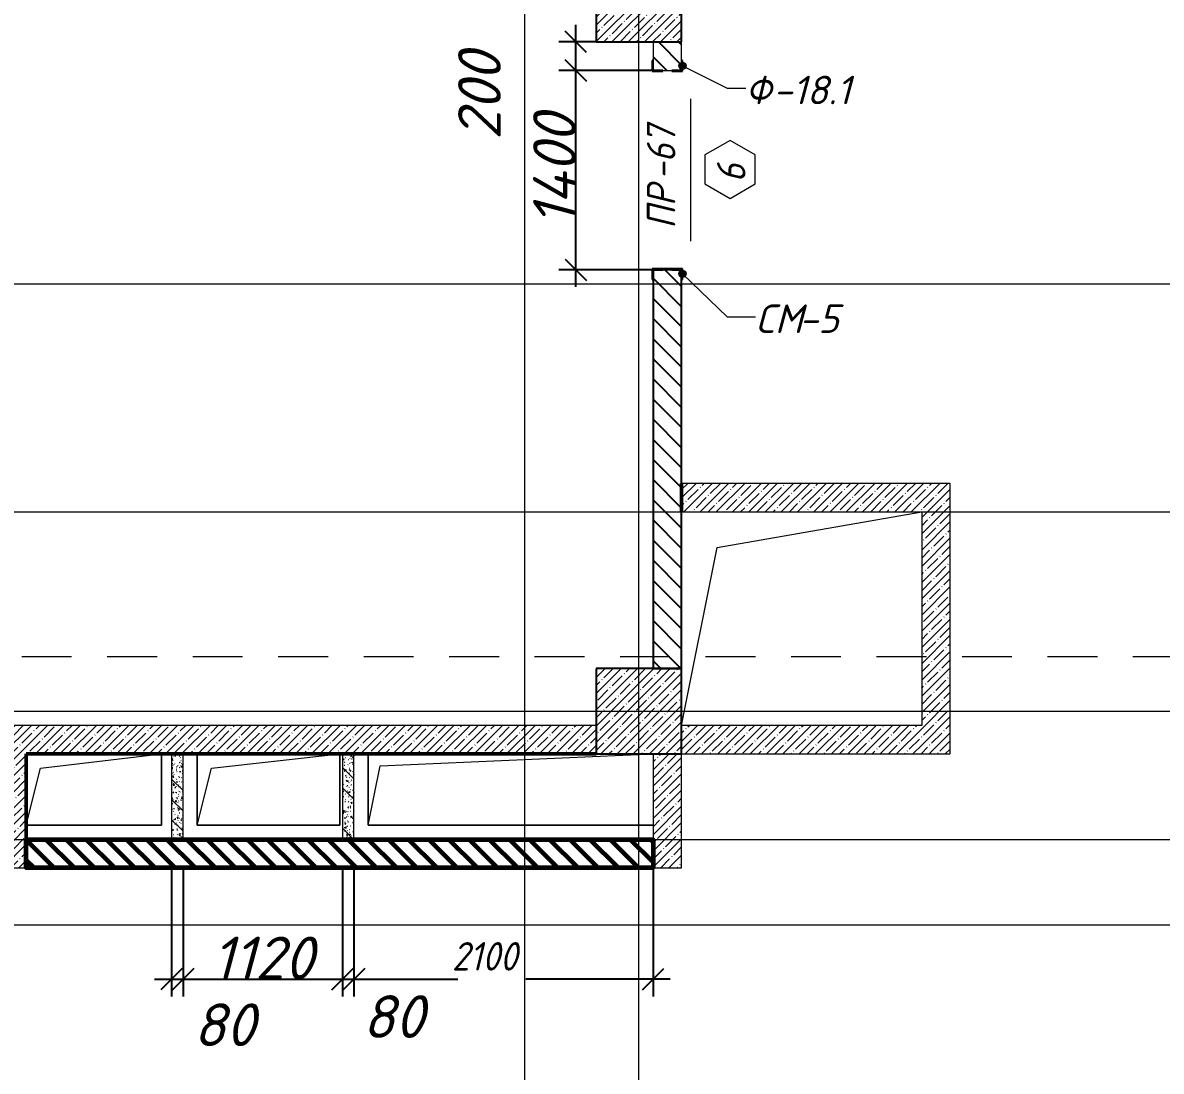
# Model space of a CAD drawing. Header units: millimetres. Extents: x 12986 to 523328, y -9759 to 30092.
# Drawn here: x 301232 to 309223, y 6706 to 14069 of the extents above; entities that cross this region are included whole.
import ezdxf

# ---------------------------------------------------------------- set-up
doc = ezdxf.new("R2010")
doc.units = ezdxf.units.MM
doc.linetypes.add('01 Штриховая _4 мм_', pattern=[600, 350, -250])
for name, color, linetype, lineweight in [('5) Блок ячеистый', 160, 'Continuous', 60), ('A-ANNO-DIMS', 7, 'Continuous', 9), ('A-DETL-1', 7, 'Continuous', 50), ('A-DOOR-IDEN', 7, 'Continuous', 9), ('A-FLOR', 7, 'Continuous', 9), ('A-GENM', 7, 'Continuous', 9), ('A-GENM-1', 7, 'Continuous', 25), ('A-GENM-IDEN', 7, 'Continuous', 9), ('A-WALL-FNSH-2', 7, 'Continuous', 5), ('A-WALL-FNSH-4', 250, 'Continuous', 13), ('A-WALL-PATT-1', 7, 'Continuous', 5), ('A-WALL-PATT-4', 250, 'Continuous', 5), ('G-ANNO-SYMB-1', 7, '01 Штриховая _4 мм_', 9), ('S-COLS', 7, 'Continuous', 9), ('S-COLS-1', 7, 'Continuous', 5), ('S-COLS-2', 7, 'Continuous', 25), ('Оси-1', 7, 'Continuous', 20)]:
    doc.layers.add(name, color=color, linetype=linetype, lineweight=lineweight)
doc.layers.add('A-WALL-11', color=7, linetype='Continuous', lineweight=13, true_color=0x800000)
doc.layers.add('A-WALL-3', color=7, linetype='Continuous', lineweight=5, true_color=0x000000)
doc.styles.add('ISOCPEUR_I_2', font='isocpeui.ttf', dxfattribs={"height": 300})
doc.styles.add('ISOCPEUR_I_3', font='isocpeui.ttf', dxfattribs={"width": 0.9, "height": 200})
doc.styles.add('ISOCPEUR_I_4', font='isocpeui.ttf', dxfattribs={"width": 0.9, "height": 300})
doc.dimstyles.new('ISO-2_0_0_9К_СРЕДНИЙ', dxfattribs={"dimscale": 304.8, "dimtxt": 199.196235, "dimasz": 0.492126, "dimexe": 0.393701, "dimexo": 0, "dimgap": 0, "dimtad": 1, "dimdec": 0, "dimzin": 0, "dimdsep": 46, "dimtxsty": 'ISOCPEUR_I_2', "dimblk1": 'OBLIQUE', "dimblk2": 'OBLIQUE', "dimsah": 1, "dimcen": 0.09, "dimdle": 0.393701, "dimazin": 0, "dimtfac": 1, "dimtdec": 4, "dimtix": 1, "dimtmove": 2, "dimatfit": 3, "dimfxl": 1, "dimtvp": 1, "dimtolj": 1, "dimtzin": 0, "dimarcsym": 2})
doc.dimstyles.new('ISO-2_0_0_9К_СРЕДНИЙ_1', dxfattribs={"dimscale": 304.8, "dimtxt": 199.196235, "dimasz": 0.492126, "dimexe": 0.393701, "dimexo": 0, "dimgap": 0, "dimtad": 1, "dimdec": 0, "dimzin": 0, "dimdsep": 46, "dimtxsty": 'ISOCPEUR_I_3', "dimblk1": 'OBLIQUE', "dimblk2": 'OBLIQUE', "dimsah": 1, "dimcen": 0.09, "dimdle": 0.393701, "dimazin": 0, "dimtfac": 1, "dimtdec": 4, "dimtix": 1, "dimtmove": 2, "dimatfit": 3, "dimfxl": 1, "dimtvp": 1, "dimtolj": 1, "dimtzin": 0, "dimarcsym": 2})
doc.dimstyles.new('ISO-2_0_0_9К_СРЕДНИЙ_2', dxfattribs={"dimscale": 304.8, "dimtxt": 199.196235, "dimasz": 0.492126, "dimexe": 0.393701, "dimexo": 0, "dimgap": 0, "dimtad": 1, "dimdec": 0, "dimzin": 0, "dimdsep": 46, "dimtxsty": 'ISOCPEUR_I_2', "dimblk1": 'OBLIQUE', "dimblk2": 'OBLIQUE', "dimsah": 1, "dimcen": 0.09, "dimdle": 0.393701, "dimazin": 0, "dimtfac": 1, "dimtdec": 4, "dimtix": 1, "dimtmove": 0, "dimatfit": 3, "dimfxl": 1, "dimtvp": 1, "dimtolj": 1, "dimtzin": 0, "dimarcsym": 2})
pattern_1 = [(135, (239096.85, -2765.93), (-70.71068, -70.71068), [])]
pattern_2 = [(45, (239096.85, -2765.93), (-57.02463, 57.02463), []), (45, (239153.876, -2765.93), (-57.02463, 57.02463), [100.806, -20.161, 3.353, -16.808])]
pattern_3 = [(50, (239096.85, -2765.93), (72.873764, -6.37607), [7.62, -83.82]), (355, (239096.85, -2765.93), (-14.09699, 76.42244), [6.096, -67.056]), (100.451, (239102.924, -2766.464), (58.776964, 70.04687), [6.476, -71.236]), (46.184, (239096.85, -2745.61), (108.43142, -16.81745), [11.43, -125.73]), (96.636, (239105.89, -2747.01), (94.961, 98.97089), [9.714, -106.854]), (351.184, (239096.85, -2745.61), (94.96227, 98.97018), [9.144, -100.584]), (21, (239107.01, -2750.69), (60.64565, -40.90654), [7.62, -83.82]), (326, (239107.01, -2750.69), (24.72083, 73.67493), [6.096, -67.056]), (71.451, (239112.065, -2754.1), (85.36689, 32.76874), [6.476, -71.236]), (37.5, (239096.85, -2765.933), (1.235525, 33.822432), [3.353, -62.89, 3.353, -64.719, -67.31]), (37.5, (239096.85, -2765.933), (1.235525, 33.822432), [-134.315, 3.353, -63.957]), (7.5, (239096.85, -2765.933), (26.728146, 40.07255), [3.353, -35.458, 3.353, -61.366, -25.654]), (7.5, (239096.85, -2765.933), (26.728146, 40.07255), [-103.53, 3.353, -22.301]), (327.5, (239074.194, -2765.933), (54.236318, -2.292117), [3.353, -22.047, 3.353, -75.895, -105.156]), (327.5, (239074.194, -2765.933), (54.236318, -2.292117), [-104.648, 3.353, -101.803]), (317.5, (239064.034, -2765.933), (59.25158, 10.17014), [3.353, -29.667, 3.353, -49.276, -74.676]), (317.5, (239064.034, -2765.933), (59.25158, 10.17014), [-85.649, 3.353, -71.323])]
pattern_4 = [(135, (239096.85, -2765.93), (-142.5612, -142.5612), []), (135, (239239.41, -2765.93), (-142.5612, -142.5612), [252.016, -50.403, 3.353, -47.05])]

# ---------------------------------------------------------------- blocks, each defined once
blk = doc.blocks.new('Колонна_Несущая_Прямоугольное сечение - 600х600-V7-АР1_1_Кладочный план 2 этажа')
at = {"layer": 'S-COLS-1'}
h = blk.add_hatch(dxfattribs=at)
h.set_pattern_fill('FP_10', color=256, style=0, pattern_type=2)
h.set_pattern_definition([(45, (-66460, -12000), (-57.02463, 57.02463), []), (45, (-66402.975, -12000), (-57.02463, 57.02463), [100.806, -20.161, 3.353, -16.808])])
h.paths.add_polyline_path([(-300, -300), (300, -300), (300, 300), (-300, 300)], flags=0)
at = {"layer": 'S-COLS-2'}
for p, q in [((300, 300), (-300, 300)), ((-300, 300), (-300, -300)), ((300, -300), (300, 300)), ((-300, -300), (300, -300))]:
    blk.add_line(p, q, dxfattribs=at)
blk = doc.blocks.new('Колонна_Несущая_Прямоугольное сечение - 600х600-V13-АР1_1_Кладочный план 2 этажа')
at = {"layer": 'S-COLS-1'}
h = blk.add_hatch(dxfattribs=at)
h.set_pattern_fill('FP_18', color=256, style=0, pattern_type=2)
h.set_pattern_definition([(45, (-66460, -17000), (-57.02463, 57.02463), []), (45, (-66402.975, -17000), (-57.02463, 57.02463), [100.806, -20.161, 3.353, -16.808])])
h.paths.add_polyline_path([(-300, -300), (300, -300), (300, 300), (-300, 300), (-300, 238.8)], flags=0)
at = {"layer": 'S-COLS-2'}
for p, q in [((300, 300), (-300, 300)), ((-300, 300), (-300, -300)), ((300, -300), (300, 300)), ((-300, -300), (300, -300))]:
    blk.add_line(p, q, dxfattribs=at)
blk = doc.blocks.new('AR_Отверстие прямоугольное _в плите_ - AR_Отверстие прямоугольное _в плите_-24511954-АР1_1_Кладочный план 2 этажа')
at = {"layer": 'A-GENM'}
for p, q in [((-375, 150), (475, 250)), ((475, -250), (475, 250)), ((-475, -250), (-375, 150)), ((-475, -250), (475, -250))]:
    blk.add_line(p, q, dxfattribs=at)
blk = doc.blocks.new('AR_Отверстие прямоугольное _в плите_ - AR_Отверстие прямоугольное _в плите_-V65-АР1_1_Кладочный план 2 этажа')
at = {"layer": 'A-GENM'}
for p, q in [((-500, 250), (-500, -250)), ((-400, 150), (500, 250)), ((500, -250), (500, 250)), ((-500, -250), (-400, 150)), ((-500, -250), (500, -250))]:
    blk.add_line(p, q, dxfattribs=at)
blk = doc.blocks.new('AR_Отверстие прямоугольное _в плите_ - AR_Отверстие прямоугольное _в плите_-24476015-АР1_1_Кладочный план 2 этажа')
at = {"layer": 'A-GENM'}
for p, q in [((-1000, 250), (-1000, -250)), ((-916.7, 166.7), (1000, 250)), ((-1000, -250), (-916.7, 166.7)), ((-1000, -250), (1000, -250))]:
    blk.add_line(p, q, dxfattribs=at)
blk = doc.blocks.new('AR_Отверстие прямоугольное _в плите_ - AR_Отверстие прямоугольное _в плите_-24512387-АР1_1_Кладочный план 2 этажа')
at = {"layer": 'A-GENM'}
for p, q in [((-592.5, 500), (842.5, 750)), ((-842.5, -750), (-592.5, 500))]:
    blk.add_line(p, q, dxfattribs=at)
blk = doc.blocks.new('Фахверк_СКБ_Уголок_Тип 2 - СМ-5_200х2480h-30007438-АР1_1_Кладочный план 2 этажа')
at = {"layer": 'A-GENM-1'}
for p, q in [((125, 156), (125, 81)), ((200, 156), (125, 156)), ((125, 81), (131, 81)), ((131, 81), (131, 150)), ((131, 150), (200, 150)), ((200, 150), (200, 156)), ((131, 19), (125, 19)), ((125, 19), (125, -56)), ((131, -50), (131, 19)), ((125, -56), (200, -56)), ((200, -50), (131, -50)), ((200, -56), (200, -50))]:
    blk.add_line(p, q, dxfattribs=at)
blk = doc.blocks.new('Стойка_Влож_Полоса боковая - Полоса-27101091-АР1_1_Кладочный план 2 этажа')
at = {"layer": 'A-GENM'}
for p, q in [((-5, 85), (0, 85)), ((-5, -85), (-5, 85)), ((0, 31), (0, -31)), ((0, -85), (-5, -85))]:
    blk.add_line(p, q, dxfattribs=at)
blk = doc.blocks.new('Фахверк_СКБ_Уголок - Ф-18_1_200х3550 h_все крепления развернуты-28533997-АР1_1_Кладочный план 2 этажа')
at = {"layer": 'A-GENM-1'}
for p, q in [((200, 156), (125, 156)), ((125, 156), (125, 81)), ((125, 81), (131, 81)), ((131, 81), (131, 150)), ((131, 150), (200, 150)), ((200, 150), (200, 156)), ((131, 19), (125, 19)), ((125, 19), (125, -56)), ((131, -50), (131, 19)), ((125, -56), (200, -56)), ((200, -50), (131, -50)), ((200, -56), (200, -50))]:
    blk.add_line(p, q, dxfattribs=at)
blk = doc.blocks.new('AAR_СКБ_Марка_Двери_Перемычка и проем - Марка перемычки и проема-25306769-АР1_1_Кладочный план 2 этажа')
at = {"layer": 'A-DOOR-IDEN'}
for p, q in [((-5, 0), (5, 0)), ((-0.968, -0.984), (-1.986, -2.747)), ((1.067, -0.984), (-0.968, -0.984)), ((2.085, -2.747), (1.067, -0.984)), ((-1.986, -2.747), (-0.968, -4.509)), ((1.067, -4.509), (2.085, -2.747)), ((-0.968, -4.509), (1.067, -4.509))]:
    blk.add_line(p, q, dxfattribs=at)
blk = doc.blocks.new('_Oblique')
at = {"color": 0, "linetype": 'ByBlock', "lineweight": -2}
blk.add_line((-0.5, -0.5), (0.5, 0.5), dxfattribs=at)
blk = doc.blocks.new('*D2479')
at = {"layer": 'A-ANNO-DIMS', "color": 0, "lineweight": -2, "transparency": 16777216}
for p, q in [((302276.9, 8131), (302276.9, 7231.3)), ((302356.9, 8131), (302356.9, 7231.3)), ((302156.9, 7351.3), (302476.9, 7351.3))]:
    blk.add_line(p, q, dxfattribs=at)
at = {"layer": 'Defpoints', "color": 0, "transparency": 16777216}
for p in [(302276.9, 8131), (302356.9, 8131), (302356.9, 7351.3)]:
    blk.add_point(p, dxfattribs=at)
at = {"layer": 'A-ANNO-DIMS', "color": 0, "lineweight": -2, "transparency": 16777216, "xscale": 150, "yscale": 150, "zscale": 150, "rotation": 180}
blk.add_blockref('_Oblique', (302276.9, 7351.3), dxfattribs=at)
at = {"layer": 'A-ANNO-DIMS', "color": 0, "lineweight": -2, "transparency": 16777216, "xscale": 150, "yscale": 150, "zscale": 150}
blk.add_blockref('_Oblique', (302356.9, 7351.3), dxfattribs=at)
at = {"layer": 'A-ANNO-DIMS', "color": 0, "transparency": 16777216, "insert": (302429, 7182.2), "char_height": 300, "width": 303.391, "attachment_point": 1, "line_spacing_factor": 1.149209, "style": 'ISOCPEUR_I_2'}
blk.add_mtext('\\A1;80', dxfattribs=at)
blk = doc.blocks.new('*D2480')
at = {"layer": 'A-ANNO-DIMS', "color": 0, "lineweight": -2, "transparency": 16777216}
for p, q in [((302356.9, 8131), (302356.9, 7231.3)), ((303476.9, 8131), (303476.9, 7231.3)), ((302236.9, 7351.3), (303596.9, 7351.3))]:
    blk.add_line(p, q, dxfattribs=at)
at = {"layer": 'Defpoints', "color": 0, "transparency": 16777216}
for p in [(302356.9, 8131), (303476.9, 8131), (303476.9, 7351.3)]:
    blk.add_point(p, dxfattribs=at)
at = {"layer": 'A-ANNO-DIMS', "color": 0, "lineweight": -2, "transparency": 16777216, "xscale": 150, "yscale": 150, "zscale": 150, "rotation": 180}
blk.add_blockref('_Oblique', (302356.9, 7351.3), dxfattribs=at)
at = {"layer": 'A-ANNO-DIMS', "color": 0, "lineweight": -2, "transparency": 16777216, "xscale": 150, "yscale": 150, "zscale": 150}
blk.add_blockref('_Oblique', (303476.9, 7351.3), dxfattribs=at)
at = {"layer": 'A-ANNO-DIMS', "color": 0, "transparency": 16777216, "insert": (302916.9, 7501.3), "char_height": 300, "width": 514.846, "attachment_point": 5, "style": 'ISOCPEUR_I_2'}
blk.add_mtext('\\A1;1120', dxfattribs=at)
blk = doc.blocks.new('*D2481')
at = {"layer": 'A-ANNO-DIMS', "color": 0, "lineweight": -2, "transparency": 16777216}
for p, q in [((303476.9, 8131), (303476.9, 7231.3)), ((303556.9, 8131), (303556.9, 7231.3)), ((303356.9, 7351.3), (303676.9, 7351.3))]:
    blk.add_line(p, q, dxfattribs=at)
at = {"layer": 'Defpoints', "color": 0, "transparency": 16777216}
for p in [(303476.9, 8131), (303556.9, 8131), (303556.9, 7351.3)]:
    blk.add_point(p, dxfattribs=at)
at = {"layer": 'A-ANNO-DIMS', "color": 0, "lineweight": -2, "transparency": 16777216, "xscale": 150, "yscale": 150, "zscale": 150, "rotation": 180}
blk.add_blockref('_Oblique', (303476.9, 7351.3), dxfattribs=at)
at = {"layer": 'A-ANNO-DIMS', "color": 0, "lineweight": -2, "transparency": 16777216, "xscale": 150, "yscale": 150, "zscale": 150}
blk.add_blockref('_Oblique', (303556.9, 7351.3), dxfattribs=at)
at = {"layer": 'A-ANNO-DIMS', "color": 0, "transparency": 16777216, "insert": (303616.1, 7239.5), "char_height": 300, "width": 303.391, "attachment_point": 1, "line_spacing_factor": 1.149209, "style": 'ISOCPEUR_I_2'}
blk.add_mtext('\\A1;80', dxfattribs=at)
blk = doc.blocks.new('*D2482')
at = {"layer": 'A-ANNO-DIMS', "color": 0, "lineweight": -2, "transparency": 16777216}
for p, q in [((303556.9, 8131), (303556.9, 7231.3)), ((305656.9, 8134.1), (305656.9, 7231.3)), ((303436.9, 7351.3), (304287, 7351.3)), ((305776.9, 7351.3), (304762.5, 7351.3))]:
    blk.add_line(p, q, dxfattribs=at)
at = {"layer": 'Defpoints', "color": 0, "transparency": 16777216}
for p in [(303556.9, 8131), (305656.9, 8134.1), (305656.9, 7351.3)]:
    blk.add_point(p, dxfattribs=at)
at = {"layer": 'A-ANNO-DIMS', "color": 0, "lineweight": -2, "transparency": 16777216, "xscale": 150, "yscale": 150, "zscale": 150, "rotation": 180}
blk.add_blockref('_Oblique', (303556.9, 7351.3), dxfattribs=at)
at = {"layer": 'A-ANNO-DIMS', "color": 0, "lineweight": -2, "transparency": 16777216, "xscale": 150, "yscale": 150, "zscale": 150}
blk.add_blockref('_Oblique', (305656.9, 7351.3), dxfattribs=at)
at = {"layer": 'A-ANNO-DIMS', "color": 0, "transparency": 16777216, "insert": (304244.3, 7612.6), "char_height": 200, "width": 560.814, "attachment_point": 1, "line_spacing_factor": 1.149209, "style": 'ISOCPEUR_I_3'}
blk.add_mtext('\\A1;2100', dxfattribs=at)
blk = doc.blocks.new('*D2496')
at = {"layer": 'A-ANNO-DIMS', "color": 0, "lineweight": -2, "transparency": 16777216}
for p, q in [((305114.4, 12214.1), (305114.4, 13854.1)), ((305656.9, 13734.1), (304994.4, 13734.1)), ((305656.9, 12334.1), (304994.4, 12334.1))]:
    blk.add_line(p, q, dxfattribs=at)
at = {"layer": 'Defpoints', "color": 0, "transparency": 16777216}
for p in [(305114.4, 13734.1), (305656.9, 13734.1), (305656.9, 12334.1)]:
    blk.add_point(p, dxfattribs=at)
at = {"layer": 'A-ANNO-DIMS', "color": 0, "lineweight": -2, "transparency": 16777216, "xscale": 150, "yscale": 150, "zscale": 150}
for p, rotation in [((305114.4, 13734.1), 90), ((305114.4, 12334.1), 270)]:
    blk.add_blockref('_Oblique', p, dxfattribs=dict(at, rotation=rotation))
at = {"layer": 'A-ANNO-DIMS', "color": 0, "transparency": 16777216, "insert": (304964.4, 13034.1), "char_height": 300, "width": 579.201, "attachment_point": 5, "rotation": 90, "style": 'ISOCPEUR_I_2'}
blk.add_mtext('\\A1;1400', dxfattribs=at)
blk = doc.blocks.new('*D2497')
at = {"layer": 'A-ANNO-DIMS', "color": 0, "lineweight": -2, "transparency": 16777216}
for p, q in [((305114.4, 13614.1), (305114.4, 14054.1)), ((305256.9, 13934.1), (304994.4, 13934.1)), ((305656.9, 13734.1), (304994.4, 13734.1))]:
    blk.add_line(p, q, dxfattribs=at)
at = {"layer": 'Defpoints', "color": 0, "transparency": 16777216}
for p in [(305114.4, 13934.1), (305256.9, 13934.1), (305656.9, 13734.1)]:
    blk.add_point(p, dxfattribs=at)
at = {"layer": 'A-ANNO-DIMS', "color": 0, "lineweight": -2, "transparency": 16777216, "xscale": 150, "yscale": 150, "zscale": 150}
for p, rotation in [((305114.4, 13934.1), 90), ((305114.4, 13734.1), 270)]:
    blk.add_blockref('_Oblique', p, dxfattribs=dict(at, rotation=rotation))
at = {"layer": 'A-ANNO-DIMS', "color": 0, "transparency": 16777216, "insert": (304287.6, 13246.4), "char_height": 300, "width": 455.087, "attachment_point": 1, "rotation": 90, "line_spacing_factor": 1.149209, "style": 'ISOCPEUR_I_2'}
blk.add_mtext('\\A1;200', dxfattribs=at)

msp = doc.modelspace()

# ---------------------------------------------------------------- hatches: boundary and pattern name
at = {"layer": '5) Блок ячеистый'}
h = msp.add_hatch(dxfattribs=at)
h.set_pattern_fill('FP_22', color=256, style=0, pattern_type=2)
h.set_pattern_definition(pattern_1)
h.paths.add_polyline_path([(301256.85081, 8134.06731), (305656.85081, 8134.06731), (305656.85081, 8334.06731), (301256.85081, 8334.06731)], flags=0)
at = {"layer": 'A-GENM-IDEN'}
h = msp.add_hatch(color=256, dxfattribs=at)
edge = h.paths.add_edge_path(flags=0)
edge.add_arc((305862.85081, 13765.56712), 25, 0, 360)
h = msp.add_hatch(color=256, dxfattribs=at)
edge = h.paths.add_edge_path(flags=0)
edge.add_arc((305862.85081, 12305.06712), 25, 0, 360)
at = {"layer": 'A-WALL-11', "lineweight": 25}
h = msp.add_hatch(dxfattribs=at)
h.set_pattern_fill('FP_22', color=256, style=0, pattern_type=2)
h.set_pattern_definition(pattern_1)
h.paths.add_polyline_path([(305856.85081, 9534.06718), (305856.85081, 12334.06712), (305656.85081, 12334.06712), (305656.85081, 9534.06718)], flags=0)
h.paths.add_polyline_path([(305787.85081, 13734.06712), (305856.85081, 13734.06712), (305856.85081, 13934.06712), (305656.85081, 13934.06724), (305656.85081, 13734.06712), (305725.85081, 13734.06712)], flags=0)
at = {"layer": 'A-WALL-PATT-1'}
h = msp.add_hatch(dxfattribs=at)
h.set_pattern_fill('FP_7', color=256, style=0, pattern_type=2)
h.set_pattern_definition(pattern_2)
h.paths.add_polyline_path([(307741.85081, 10634.06731), (307741.85081, 10834.06731), (305856.85081, 10834.06731), (305856.85081, 10634.06731), (307541.85081, 10634.06731)], flags=0)
h = msp.add_hatch(dxfattribs=at)
h.set_pattern_fill('FP_7', color=256, style=0, pattern_type=2)
h.set_pattern_definition(pattern_2)
h.paths.add_polyline_path([(307741.85081, 8934.06713), (307741.85081, 10634.06731), (307541.85081, 10634.06731), (307541.85081, 8934.06713)], flags=0)
h = msp.add_hatch(dxfattribs=at)
h.set_pattern_fill('FP_7', color=256, style=0, pattern_type=2)
h.set_pattern_definition(pattern_2)
h.paths.add_polyline_path([(302356.85081, 8934.06713), (305256.85081, 8934.06718), (305256.85081, 9134.06713), (299856.85081, 9134.06713), (299856.85081, 8934.06718), (302276.85081, 8934.06713)], flags=0)
h = msp.add_hatch(dxfattribs=at)
h.set_pattern_fill('FP_7', color=256, style=0, pattern_type=2)
h.set_pattern_definition(pattern_2)
h.paths.add_polyline_path([(307541.85081, 8934.06718), (307541.85081, 9134.06713), (305856.85081, 9134.06713), (305856.85081, 8934.06718)], flags=0)
h = msp.add_hatch(dxfattribs=at)
h.set_pattern_fill('FP_7', color=256, style=0, pattern_type=2)
h.set_pattern_definition(pattern_2)
h.paths.add_polyline_path([(301056.85081, 8134.06731), (301256.85081, 8134.06731), (301256.85081, 8934.06713), (301056.85081, 8934.06713), (301056.85081, 8604.06713)], flags=0)
h = msp.add_hatch(dxfattribs=at)
h.set_pattern_fill('FP_7', color=256, style=0, pattern_type=2)
h.set_pattern_definition(pattern_2)
h.paths.add_polyline_path([(305656.85081, 8134.06731), (305856.85081, 8134.06731), (305856.85081, 8934.06718), (305656.85081, 8934.06718)], flags=0)
at = {"layer": 'A-WALL-PATT-4'}
h = msp.add_hatch(dxfattribs=at)
h.set_pattern_fill('FP_25', color=256, style=0, pattern_type=2)
h.set_pattern_definition(pattern_3)
h.paths.add_polyline_path([(302276.85081, 8334.0673), (302356.85081, 8334.0673), (302356.85081, 8934.06713), (302276.85081, 8934.06713)], flags=0)
h = msp.add_hatch(dxfattribs=at)
h.set_pattern_fill('FP_26', color=256, style=0, pattern_type=2)
h.set_pattern_definition(pattern_4)
h.paths.add_polyline_path([(302276.85081, 8334.0673), (302356.85081, 8334.0673), (302356.85081, 8934.06713), (302276.85081, 8934.06713)], flags=0)
h = msp.add_hatch(dxfattribs=at)
h.set_pattern_fill('FP_25', color=256, style=0, pattern_type=2)
h.set_pattern_definition(pattern_3)
h.paths.add_polyline_path([(303476.85081, 8334.0673), (303556.85081, 8334.0673), (303556.85081, 8934.06713), (303476.85081, 8934.06713)], flags=0)
h = msp.add_hatch(dxfattribs=at)
h.set_pattern_fill('FP_26', color=256, style=0, pattern_type=2)
h.set_pattern_definition(pattern_4)
h.paths.add_polyline_path([(303476.85081, 8334.0673), (303556.85081, 8334.0673), (303556.85081, 8934.06713), (303476.85081, 8934.06713)], flags=0)

# ---------------------------------------------------------------- linework, layer by layer
at = {"layer": '5) Блок ячеистый'}
msp.add_lwpolyline([(301256.85081, 8334.06731), (305656.85081, 8334.06731), (305656.85081, 8134.06731), (301256.85081, 8134.06731)], close=True, dxfattribs=at)
at = {"layer": 'A-DETL-1'}
for p, q in [((305856.85081, 10834.06731), (305856.85081, 10634.06731)), ((301256.85081, 8134.06731), (301256.85081, 8934.06713)), ((301256.85081, 8934.06713), (305256.85081, 8934.06713))]:
    msp.add_line(p, q, dxfattribs=at)
at = {"layer": 'A-FLOR'}
for p, q in [((302206.85081, 8934.06713), (302206.85081, 8434.06713)), ((302456.85081, 8434.06713), (302456.85081, 8934.06713)), ((303456.85081, 8934.06713), (303456.85081, 8434.06713)), ((303656.85081, 8434.06713), (303656.85081, 8934.06713)), ((302206.85081, 8434.06713), (301256.85081, 8434.06713)), ((303456.85081, 8434.06713), (302456.85081, 8434.06713)), ((305656.85081, 8434.06713), (303656.85081, 8434.06713))]:
    msp.add_line(p, q, dxfattribs=at)
at = {"layer": 'A-GENM-IDEN'}
for p, q in [((305862.85081, 13765.56712), (306175.78039, 13608.81657)), ((306175.78039, 13608.81657), (306307.4976, 13608.81657)), ((305862.85081, 12305.06712), (306175.78039, 12002.79036)), ((306175.78039, 12002.79036), (306375.8976, 12002.79036))]:
    msp.add_line(p, q, dxfattribs=at)
for centre in [(305862.85081, 13765.56712), (305862.85081, 12305.06712)]:
    msp.add_circle(centre, 25, dxfattribs=at)
at = {"layer": 'A-WALL-11'}
msp.add_line((305856.85081, 9534.06718), (305856.85081, 12265.06712), dxfattribs=at)
at = {"layer": 'A-WALL-11', "lineweight": 25}
msp.add_lwpolyline([(305656.85081, 9534.06718), (305856.85081, 9534.06718), (305856.85081, 12334.06712), (305656.85081, 12334.06712)], close=True, dxfattribs=at)
at = {"layer": 'A-WALL-3'}
for p, q in [((307741.85081, 10834.06731), (305856.85081, 10834.06731)), ((307741.85081, 8934.06713), (307741.85081, 10834.06731)), ((305856.85081, 10634.06731), (307541.85081, 10634.06731)), ((307541.85081, 10634.06731), (307541.85081, 9134.06713)), ((305256.85081, 9134.06713), (299856.85081, 9134.06713)), ((307541.85081, 9134.06713), (305856.85081, 9134.06713)), ((305656.85081, 8934.06718), (305656.85081, 8134.06731)), ((305856.85081, 8134.06731), (305856.85081, 8934.06718)), ((305856.85081, 8934.06713), (307741.85081, 8934.06713)), ((301056.85081, 8134.06731), (301256.85081, 8134.06731)), ((305656.85081, 8134.06731), (305856.85081, 8134.06731))]:
    msp.add_line(p, q, dxfattribs=at)
at = {"layer": 'A-WALL-FNSH-2'}
for p, q in [((305656.85081, 13934.06724), (305656.85081, 13803.06712)), ((305856.85081, 13803.06712), (305856.85081, 13934.06724)), ((305725.85081, 13734.06712), (305787.85081, 13734.06712)), ((305787.85081, 12334.06712), (305725.85081, 12334.06712)), ((305656.85081, 12265.06712), (305656.85081, 9534.06718)), ((305656.85081, 8334.06731), (301256.85081, 8334.06731)), ((301256.85081, 8134.06731), (305656.85081, 8134.06731))]:
    msp.add_line(p, q, dxfattribs=at)
at = {"layer": 'A-WALL-FNSH-4'}
for p, q in [((302276.85081, 8934.06713), (302276.85081, 8334.0673)), ((302356.85081, 8334.0673), (302356.85081, 8934.06713)), ((303476.85081, 8934.06713), (303476.85081, 8334.0673)), ((303556.85081, 8334.0673), (303556.85081, 8934.06713)), ((302276.85081, 8334.0673), (302356.85081, 8334.0673)), ((303476.85081, 8334.0673), (303556.85081, 8334.0673))]:
    msp.add_line(p, q, dxfattribs=at)
at = {"layer": 'G-ANNO-SYMB-1'}
msp.add_line((282025.05495, 9617.34578), (365873.70751, 9617.34578), dxfattribs=at)
at = {"layer": 'Оси-1'}
for p, q in [((304756.85078, -6915.9327), (304756.85078, 25871.01046)), ((305556.85078, -6915.9327), (305556.85078, 25871.01046)), ((234936.85079, 12234.0673), (365048.47884, 12234.0673)), ((234936.85079, 10634.0673), (365048.47884, 10634.0673)), ((234936.85079, 9234.0673), (365048.47884, 9234.0673)), ((234936.85079, 8334.0673), (365048.47884, 8334.0673)), ((234936.85079, 7734.0673), (365048.47884, 7734.0673))]:
    msp.add_line(p, q, dxfattribs=at)

# ---------------------------------------------------------------- block references
at = {"layer": 'A-DOOR-IDEN', "xscale": 99.99999999999993, "yscale": 99.99999999999993, "zscale": 99.99999999999993, "rotation": 89.99999999999982}
msp.add_blockref('AAR_СКБ_Марка_Двери_Перемычка и проем - Марка перемычки и проема-25306769-АР1_1_Кладочный план 2 этажа', (305922.34987, 13034.06712), dxfattribs=at)
at = {"layer": 'A-GENM', "rotation": 269.9999999999999}
msp.add_blockref('Стойка_Влож_Полоса боковая - Полоса-27101091-АР1_1_Кладочный план 2 этажа', (305756.85081, 12340.06712), dxfattribs=at)
at = {"layer": 'A-GENM'}
for name, p in [('AR_Отверстие прямоугольное _в плите_ - AR_Отверстие прямоугольное _в плите_-24512387-АР1_1_Кладочный план 2 этажа', (306699.35081, 9884.06713)), ('AR_Отверстие прямоугольное _в плите_ - AR_Отверстие прямоугольное _в плите_-24511954-АР1_1_Кладочный план 2 этажа', (301731.85081, 8684.06713)), ('AR_Отверстие прямоугольное _в плите_ - AR_Отверстие прямоугольное _в плите_-V65-АР1_1_Кладочный план 2 этажа', (302956.85081, 8684.06713)), ('AR_Отверстие прямоугольное _в плите_ - AR_Отверстие прямоугольное _в плите_-24476015-АР1_1_Кладочный план 2 этажа', (304656.85081, 8684.06713))]:
    msp.add_blockref(name, p, dxfattribs=at)
at = {"layer": 'A-GENM-1'}
for name, p, rotation in [('Фахверк_СКБ_Уголок - Ф-18_1_200х3550 h_все крепления развернуты-28533997-АР1_1_Кладочный план 2 этажа', (305806.85081, 13603.06712), 89.9999999999999), ('Фахверк_СКБ_Уголок_Тип 2 - СМ-5_200х2480h-30007438-АР1_1_Кладочный план 2 этажа', (305706.85081, 12465.06712), 269.9999999999999)]:
    msp.add_blockref(name, p, dxfattribs=dict(at, rotation=rotation))
at = {"layer": 'S-COLS'}
for name, p in [('Колонна_Несущая_Прямоугольное сечение - 600х600-V13-АР1_1_Кладочный план 2 этажа', (305556.85081, 14234.06724)), ('Колонна_Несущая_Прямоугольное сечение - 600х600-V7-АР1_1_Кладочный план 2 этажа', (305556.85081, 9234.06718))]:
    msp.add_blockref(name, p, dxfattribs=at)

# ---------------------------------------------------------------- texts
at = {"layer": 'A-DOOR-IDEN', "insert": (306104.99124, 12947.8686), "char_height": 200, "width": 158.734125, "attachment_point": 1, "rotation": 90, "style": 'ISOCPEUR_I_2'}
msp.add_mtext('\\fISOCPEUR|b0|i1|c204|p34|;\\W.9;6', dxfattribs=at)
at = {"layer": 'A-GENM-IDEN', "char_height": 200, "attachment_point": 1, "style": 'ISOCPEUR_I_2'}
for s, insert, width in [('\\fISOCPEUR|b0|i1|c204|p34|;\\W.9;Ф', (306307.4976, 13696.43116), 230.886), ('-18.1', (306497.9976, 13696.43116), 620.506125), ('СМ', (306375.8976, 12090.40494), 367.9745625), ('-5', (306679.50697, 12090.40494), 317.46825)]:
    msp.add_mtext(s, dxfattribs=dict(at, insert=insert, width=width))
at = {"layer": 'A-GENM-IDEN', "char_height": 200, "attachment_point": 1, "rotation": 90, "style": 'ISOCPEUR_I_4'}
for s, insert, width in [('-67', (305613.061, 12965.74053), 529.11375), ('ПР', (305613.061, 12621.78219), 416.8775)]:
    msp.add_mtext(s, dxfattribs=dict(at, insert=insert, width=width))

# ---------------------------------------------------------------- dimensions: what is measured, and where the dimension line sits
at = {"layer": 'A-ANNO-DIMS'}
dim = msp.add_linear_dim(base=(305114.40351, 13934.06724), p1=(305656.85081, 13734.06712), p2=(305256.85081, 13934.06724), angle=90, dimstyle='ISO-2_0_0_9К_СРЕДНИЙ', override={"dimpost": '<>', "dimfxl": 447.213646}, dxfattribs=at)
dim.commit()
dim.dimension.update_dxf_attribs({"geometry": '*D2497', "text_midpoint": (304487.57488, 13473.98591), "dimtype": 160, "text_rotation": 90})
dim = msp.add_linear_dim(base=(305114.40351, 13734.06712), p1=(305656.85081, 12334.06712), p2=(305656.85081, 13734.06712), angle=90, dimstyle='ISO-2_0_0_9К_СРЕДНИЙ_2', override={"dimpost": '<>', "dimfxl": 1400}, dxfattribs=at)
dim.commit()
dim.dimension.update_dxf_attribs({"geometry": '*D2496', "text_midpoint": (304964.40351, 13034.06712)})
for base, p1, p2, dimstyle, override, picture, middle in [((302356.85081, 7351.33907), (302276.85081, 8131.0193), (302356.85081, 8131.0193), 'ISO-2_0_0_9К_СРЕДНИЙ', {"dimpost": '<>', "dimfxl": 80}, '*D2479', (302580.72987, 6982.1676)), ((303556.85081, 7351.33907), (303476.85081, 8131.0193), (303556.85081, 8131.0193), 'ISO-2_0_0_9К_СРЕДНИЙ', {"dimpost": '<>', "dimfxl": 80}, '*D2481', (303767.75533, 7039.50787)), ((305656.85081, 7351.33907), (303556.85081, 8131.0193), (305656.85081, 8134.06731), 'ISO-2_0_0_9К_СРЕДНИЙ_1', {"dimpost": '<>', "dimfxl": 2100.002212}, '*D2482', (304524.7555, 7479.29689))]:
    dim = msp.add_linear_dim(base=base, p1=p1, p2=p2, dimstyle=dimstyle, override=override, dxfattribs=at)
    dim.commit()
    dim.dimension.update_dxf_attribs({"geometry": picture, "text_midpoint": middle, "dimtype": 160})
dim = msp.add_linear_dim(base=(303476.85081, 7351.33907), p1=(302356.85081, 8131.0193), p2=(303476.85081, 8131.0193), dimstyle='ISO-2_0_0_9К_СРЕДНИЙ_2', override={"dimpost": '<>', "dimfxl": 1120}, dxfattribs=at)
dim.commit()
dim.dimension.update_dxf_attribs({"geometry": '*D2480', "text_midpoint": (302916.85081, 7501.33907)})

doc.saveas('drawing.dxf')
